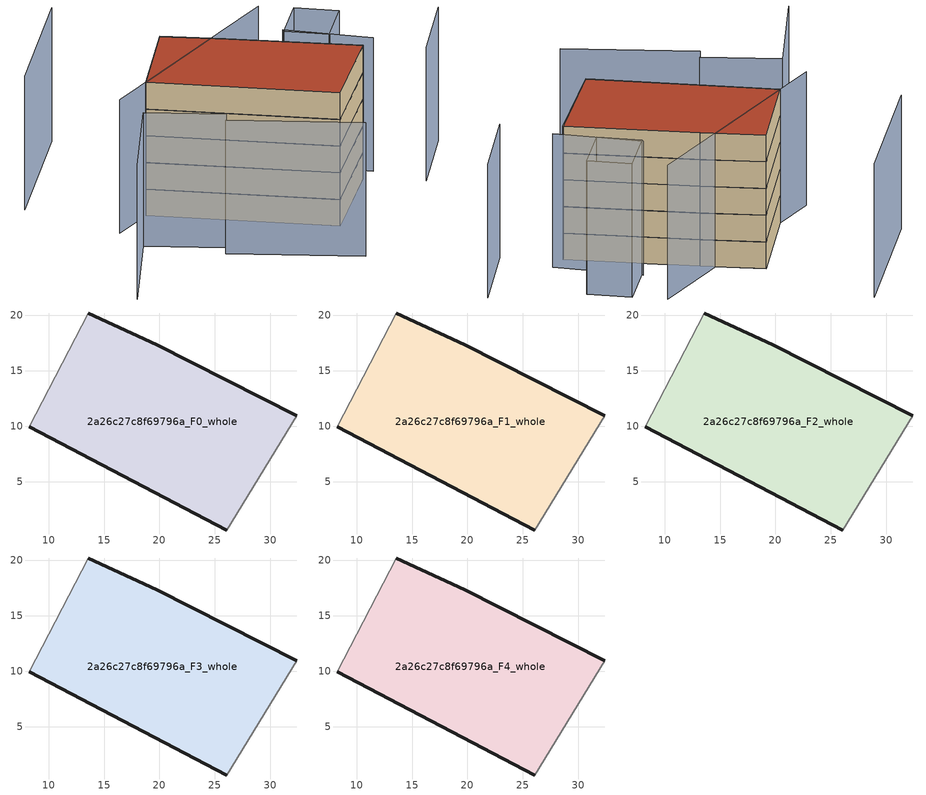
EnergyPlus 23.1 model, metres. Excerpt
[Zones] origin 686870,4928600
2a26c27c8f69796a_F0_whole
 floor ground (EU_floor_Construction): 26.07,0.64 32.36,10.94 19.73,17.33 13.59,20.21 8.28,9.97 z0
 wall outside (EU_wall_Construction): 13.59,20.21 19.73,17.33 32.36,10.94 / 26.07,0.64 8.28,9.97 z0:3
 wall adiabatic (EU_wall_Construction): 8.28,9.97 13.59,20.21 / 32.36,10.94 26.07,0.64 z0:3
2a26c27c8f69796a_F1_whole
 floor to 2a26c27c8f69796a_F0_whole (EU_floor_Construction): 26.07,0.64 32.36,10.94 19.73,17.33 13.59,20.21 8.27,9.97 z3
 wall outside (EU_wall_Construction): 13.59,20.21 19.73,17.33 32.36,10.94 / 26.07,0.64 8.28,9.97 z3:6
 wall adiabatic (EU_wall_Construction): 8.28,9.97 13.59,20.21 / 32.36,10.94 26.07,0.64 z3:6
2a26c27c8f69796a_F2_whole
 floor to 2a26c27c8f69796a_F1_whole (EU_floor_Construction): 26.07,0.64 32.36,10.94 19.73,17.33 13.59,20.21 8.27,9.97 z6
 wall outside (EU_wall_Construction): 13.59,20.21 19.73,17.33 32.36,10.94 / 26.07,0.64 8.28,9.97 z6:9
 wall adiabatic (EU_wall_Construction): 8.28,9.97 13.59,20.21 / 32.36,10.94 26.07,0.64 z6:9
2a26c27c8f69796a_F3_whole
 floor to 2a26c27c8f69796a_F2_whole (EU_floor_Construction): 26.07,0.64 32.36,10.94 19.73,17.33 13.59,20.21 8.27,9.97 z9
 wall outside (EU_wall_Construction): 13.59,20.21 19.73,17.33 32.36,10.94 / 26.07,0.64 8.28,9.97 z9:12
 wall adiabatic (EU_wall_Construction): 8.28,9.97 13.59,20.21 / 32.36,10.94 26.07,0.64 z9:12
2a26c27c8f69796a_F4_whole
 floor to 2a26c27c8f69796a_F3_whole (EU_floor_Construction): 26.07,0.64 32.36,10.94 19.73,17.33 13.59,20.21 8.27,9.97 z12
 wall outside (EU_wall_Construction): 13.59,20.21 19.73,17.33 32.36,10.94 / 26.07,0.64 8.28,9.97 z12:15
 wall adiabatic (EU_wall_Construction): 8.28,9.97 13.59,20.21 / 32.36,10.94 26.07,0.64 z12:15
 roof outside (EU_roof_Construction): 32.36,10.94 26.07,0.64 8.28,9.97 13.59,20.21 19.73,17.33 z15
shading: 12.73,-1.62 25.92,-7.21 / 0.35,-9.03 5.45,3.04 / 5.45,3.04 13.29,-0.28 / 25.67,23.73 4.3,6.83 / 5.68,30.64 -2.76,15.76 / 38.23,8.13 42.84,17.06 / 33.96,12.24 25.93,17.29 / 28.96,22.12 33.04,19.74 / 33.04,19.74 30.06,14.6 / 30.06,14.6 25.97,16.98 / 25.97,16.98 28.96,22.12 z0:15
[Building]
EU S2 Campaign: North Axis=0; Terrain=City; Solar Distribution=FullExterior
[Site:Location]
Bologna: Latitude=44.5; Longitude=11.25; Time Zone=1; Elevation=37
[SizingPeriod:WeatherFileDays]
AnnualSizingPeriod: Begin Month=1; Begin Day of Month=1; End Month=12; End Day of Month=31; Day of Week for Start Day=Monday; Use Weather File Daylight Saving Period=No; Use Weather File Rain and Snow Indicators=No
[MATERIAL]
EU_InternalMass_Material: Roughness=MediumRough; Thickness=0.1; Conductivity=1; Density=1800; Specific Heat=900; Thermal Absorptance=0.9; Solar Absorptance=0.7; Visible Absorptance=0.7
[MATERIAL:NOMASS] Roughness=MediumRough; Thermal Absorptance=0.9; Solar Absorptance=0.7; Visible Absorptance=0.7
Name | Thermal Resistance
EU_wall_NoMass | 0.779417
EU_roof_NoMass | 0.435466
EU_floor_NoMass | 0.588222
[CONSTRUCTION]
EU_wall_Construction: EU_wall_NoMass
EU_roof_Construction: EU_roof_NoMass
EU_floor_Construction: EU_floor_NoMass
EU_InternalMass_Construction: EU_InternalMass_Material
[ZONE] Type=1; Multiplier=1; Ceiling Height=autocalculate; Floor Area=autocalculate; Part of Total Floor Area=Yes
Name | Volume
2a26c27c8f69796a_F0_whole | 729.611
2a26c27c8f69796a_F1_whole; 2a26c27c8f69796a_F2_whole; 2a26c27c8f69796a_F3_whole; 2a26c27c8f69796a_F4_whole | 729.61
[INTERNALMASS] Construction=EU_InternalMass_Construction; Surface Area=243.204
Name | Zone or ZoneList
2a26c27c8f69796a_F0_whole_EU_InternalMass | 2a26c27c8f69796a_F0_whole
2a26c27c8f69796a_F1_whole_EU_InternalMass | 2a26c27c8f69796a_F1_whole
2a26c27c8f69796a_F2_whole_EU_InternalMass | 2a26c27c8f69796a_F2_whole
2a26c27c8f69796a_F3_whole_EU_InternalMass | 2a26c27c8f69796a_F3_whole
2a26c27c8f69796a_F4_whole_EU_InternalMass | 2a26c27c8f69796a_F4_whole
[OTHEREQUIPMENT] Fuel Type=Electricity; Design Level Calculation Method=Watts/Area; Power per Zone Floor Area=1; Fraction Latent=0; Fraction Radiant=0; Fraction Lost=0; Carbon Dioxide Generation Rate=0; EndUse Subcategory=EU_Step8_InternalGains
Name | Zone or ZoneList or Space or SpaceList | Schedule
EU_Step8_InternalGain_2a26c27c8f69796a_F0_whole_f000 | 2a26c27c8f69796a_F0_whole | EU_Step8_GainSchedule_2a26c27c8f69796a_F0_whole_f000
EU_Step8_InternalGain_2a26c27c8f69796a_F1_whole_f000 | 2a26c27c8f69796a_F1_whole | EU_Step8_GainSchedule_2a26c27c8f69796a_F1_whole_f000
EU_Step8_InternalGain_2a26c27c8f69796a_F2_whole_f000 | 2a26c27c8f69796a_F2_whole | EU_Step8_GainSchedule_2a26c27c8f69796a_F2_whole_f000
EU_Step8_InternalGain_2a26c27c8f69796a_F3_whole_f000 | 2a26c27c8f69796a_F3_whole | EU_Step8_GainSchedule_2a26c27c8f69796a_F3_whole_f000
EU_Step8_InternalGain_2a26c27c8f69796a_F4_whole_f000 | 2a26c27c8f69796a_F4_whole | EU_Step8_GainSchedule_2a26c27c8f69796a_F4_whole_f000
[ZONEVENTILATION:DESIGNFLOWRATE] Schedule=EU_AlwaysOn; Design Flow Rate Calculation Method=AirChanges/Hour; Air Changes per Hour=0.712058; Ventilation Type=Natural; Fan Pressure Rise=0; Fan Total Efficiency=1; Constant Term Coefficient=1; Temperature Term Coefficient=0; Velocity Term Coefficient=0; Velocity Squared Term Coefficient=0; Minimum Indoor Temperature=-100; Maximum Indoor Temperature=100; Delta Temperature=-100; Minimum Outdoor Temperature=-100; Maximum Outdoor Temperature=100; Maximum Wind Speed=40
Name | Zone or ZoneList or Space or SpaceList
EU_ConstantAir_2a26c27c8f69796a_F0_whole | 2a26c27c8f69796a_F0_whole
EU_ConstantAir_2a26c27c8f69796a_F1_whole | 2a26c27c8f69796a_F1_whole
EU_ConstantAir_2a26c27c8f69796a_F2_whole | 2a26c27c8f69796a_F2_whole
EU_ConstantAir_2a26c27c8f69796a_F3_whole | 2a26c27c8f69796a_F3_whole
EU_ConstantAir_2a26c27c8f69796a_F4_whole | 2a26c27c8f69796a_F4_whole
[HVACTEMPLATE:THERMOSTAT] Constant Heating Setpoint=20; Constant Cooling Setpoint=50
EU_HeatOnly_2a26c27c8f69796a_F0_whole; EU_HeatOnly_2a26c27c8f69796a_F1_whole; EU_HeatOnly_2a26c27c8f69796a_F2_whole; EU_HeatOnly_2a26c27c8f69796a_F3_whole; EU_HeatOnly_2a26c27c8f69796a_F4_whole
[HVACTEMPLATE:ZONE:IDEALLOADSAIRSYSTEM] System Availability Schedule=EU_AlwaysOn; Maximum Heating Supply Air Temperature=50; Minimum Cooling Supply Air Temperature=13; Maximum Heating Supply Air Humidity Ratio=0.0156; Minimum Cooling Supply Air Humidity Ratio=0.0077; Heating Limit=NoLimit; Cooling Limit=NoLimit; Heating Availability Schedule=EU_AlwaysOn; Cooling Availability Schedule=EU_CoolingOff; Dehumidification Control Type=ConstantSensibleHeatRatio; Cooling Sensible Heat Ratio=0.7; Dehumidification Setpoint=60; Humidification Control Type=None; Humidification Setpoint=30; Outdoor Air Method=None; Outdoor Air Flow Rate per Person=0.00944; Outdoor Air Flow Rate per Zone Floor Area=0; Outdoor Air Flow Rate per Zone=0; Demand Controlled Ventilation Type=None; Outdoor Air Economizer Type=NoEconomizer; Heat Recovery Type=None; Sensible Heat Recovery Effectiveness=0.7; Latent Heat Recovery Effectiveness=0.65
Name | Template Thermostat
2a26c27c8f69796a_F0_whole | EU_HeatOnly_2a26c27c8f69796a_F0_whole
2a26c27c8f69796a_F1_whole | EU_HeatOnly_2a26c27c8f69796a_F1_whole
2a26c27c8f69796a_F2_whole | EU_HeatOnly_2a26c27c8f69796a_F2_whole
2a26c27c8f69796a_F3_whole | EU_HeatOnly_2a26c27c8f69796a_F3_whole
2a26c27c8f69796a_F4_whole | EU_HeatOnly_2a26c27c8f69796a_F4_whole
[SIZING:ZONE] Zone Cooling Design Supply Air Temperature Input Method=SupplyAirTemperature; Zone Cooling Design Supply Air Temperature=13; Zone Heating Design Supply Air Temperature Input Method=SupplyAirTemperature; Zone Heating Design Supply Air Temperature=50; Zone Cooling Design Supply Air Humidity Ratio=0.008; Zone Heating Design Supply Air Humidity Ratio=0.008; Cooling Design Air Flow Method=DesignDay; Cooling Design Air Flow Rate=0; Cooling Minimum Air Flow per Zone Floor Area=0.000762; Cooling Minimum Air Flow=0; Cooling Minimum Air Flow Fraction=0.2; Heating Design Air Flow Method=DesignDay; Heating Design Air Flow Rate=0; Heating Maximum Air Flow per Zone Floor Area=0.002032; Heating Maximum Air Flow=0.141576; Heating Maximum Air Flow Fraction=0.3; Account for Dedicated Outdoor Air System=No; Dedicated Outdoor Air System Control Strategy=NeutralSupplyAir; Dedicated Outdoor Air Low Setpoint Temperature for Design=autosize; Dedicated Outdoor Air High Setpoint Temperature for Design=autosize; Zone Load Sizing Method=Sensible Load Only No Latent Load; Zone Latent Cooling Design Supply Air Humidity Ratio Input Method=HumidityRatioDifference; Zone Cooling Design Supply Air Humidity Ratio Difference=0.005; Zone Latent Heating Design Supply Air Humidity Ratio Input Method=HumidityRatioDifference; Zone Humidification Design Supply Air Humidity Ratio Difference=0.005
2a26c27c8f69796a_F0_whole; 2a26c27c8f69796a_F1_whole; 2a26c27c8f69796a_F2_whole; 2a26c27c8f69796a_F3_whole; 2a26c27c8f69796a_F4_whole
[SCHEDULE:CONSTANT]
Name | Hourly Value
EU_AlwaysOn | 1
EU_CoolingOff | 0
[SCHEDULE:FILE] Column Number=1; Rows to Skip at Top=0; Number of Hours of Data=8760; Column Separator=Comma; Interpolate to Timestep=No; Minutes per Item=60; Adjust Schedule for Daylight Savings=Yes
Name | File
EU_Step8_GainSchedule_2a26c27c8f69796a_F0_whole_f000 | ../../schedules/2a26c27c8f69796a/2a26c27c8f69796a_F0_whole_f000_gain.csv
EU_Step8_GainSchedule_2a26c27c8f69796a_F1_whole_f000 | ../../schedules/2a26c27c8f69796a/2a26c27c8f69796a_F1_whole_f000_gain.csv
EU_Step8_GainSchedule_2a26c27c8f69796a_F2_whole_f000 | ../../schedules/2a26c27c8f69796a/2a26c27c8f69796a_F2_whole_f000_gain.csv
EU_Step8_GainSchedule_2a26c27c8f69796a_F3_whole_f000 | ../../schedules/2a26c27c8f69796a/2a26c27c8f69796a_F3_whole_f000_gain.csv
EU_Step8_GainSchedule_2a26c27c8f69796a_F4_whole_f000 | ../../schedules/2a26c27c8f69796a/2a26c27c8f69796a_F4_whole_f000_gain.csv
